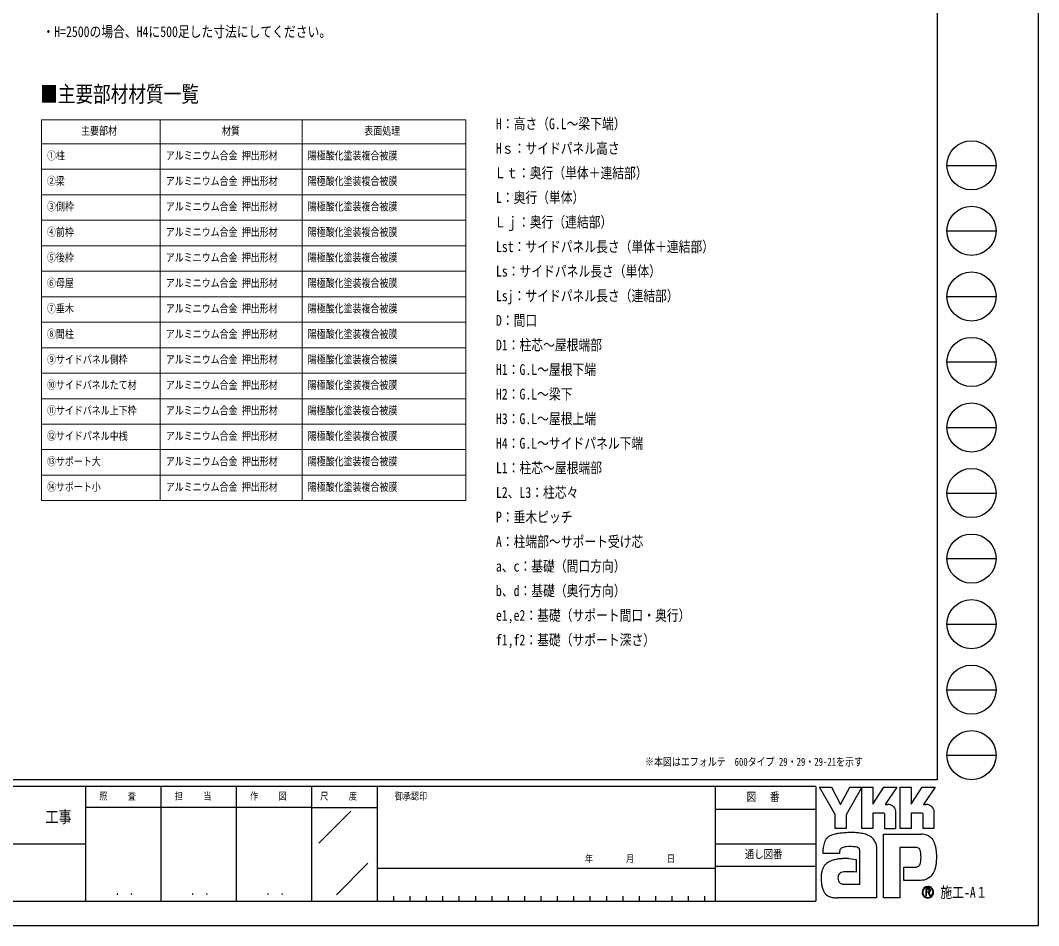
# Model space of a CAD drawing. Units: millimetres, scale not verified. Extents: x -12615 to 12615, y -8910 to 8910.
# Drawn here: x 3287 to 12615, y -8910 to -623 of the extents above; entities that cross this region are included whole.
import ezdxf
from ezdxf.enums import TextEntityAlignment as Align

# ---------------------------------------------------------------- set-up
doc = ezdxf.new("R2010")
doc.units = ezdxf.units.MM
doc.header["$LTSCALE"] = 40
doc.layers.add('0-1_TABLE1', color=7, linetype='Continuous', lineweight=18)
doc.layers.add('0-2_USER1', color=3, linetype='Continuous')
doc.layers.add('0-7_YKK_ZWAK', color=7, linetype='Continuous')
doc.styles.add('ＭＳ ゴシック', font='')
doc.styles.get('ＭＳ ゴシック').set_extended_font_data('MS Gothic')

msp = doc.modelspace()

# ---------------------------------------------------------------- linework, layer by layer
at = {"layer": '0-1_TABLE1'}
for p, q in [((3480.98, -1532.6), (7369.23, -1532.6)), ((3480.98, -1532.6), (3480.98, -5019.26)), ((4569.41, -1532.6), (4569.41, -5019.26)), ((5869.23, -1532.6), (5869.23, -5019.26)), ((7369.23, -1532.6), (7369.23, -5019.26)), ((3480.98, -1752.6), (7369.23, -1752.6)), ((3480.98, -1985.93), (7369.23, -1985.93)), ((3480.98, -2219.26), (7369.23, -2219.26)), ((3480.98, -2452.6), (7369.23, -2452.6)), ((3480.98, -2685.93), (7369.23, -2685.93)), ((3480.98, -2919.26), (7369.23, -2919.26)), ((3480.98, -3152.6), (7369.23, -3152.6)), ((3480.98, -3385.93), (7369.23, -3385.93)), ((3480.98, -3619.26), (7369.23, -3619.26)), ((3480.98, -3852.6), (7369.23, -3852.6)), ((3480.98, -4085.93), (7369.23, -4085.93)), ((3480.98, -4319.26), (7369.23, -4319.26)), ((3480.98, -4552.6), (7369.23, -4552.6)), ((3480.98, -4785.93), (7369.23, -4785.93)), ((3480.98, -5019.26), (7369.23, -5019.26))]:
    msp.add_line(p, q, dxfattribs=at)
at = {"layer": '0-7_YKK_ZWAK'}
for p, q in [((11685.06, 8325), (11685.06, -7575)), ((11775.06, -1950), (12225.06, -1950)), ((11775.06, -2550), (12225.06, -2550)), ((11775.06, -3150), (12225.06, -3150)), ((11775.06, -3750), (12225.06, -3750)), ((11775.06, -4350), (12225.06, -4350)), ((11775.06, -4950), (12225.06, -4950)), ((11775.06, -5550), (12225.06, -5550)), ((11775.06, -6150), (12225.06, -6150)), ((11775.06, -6750), (12225.06, -6750)), ((11775.06, -7350), (12225.06, -7350)), ((11685.06, -7575), (-11714.94, -7575)), ((3885.06, -7635), (-14.94, -7635)), ((4575.06, -7635), (4575.06, -8685)), ((5265.06, -7635), (5265.06, -8685)), ((5955.06, -7635), (5955.06, -8685)), ((6555.06, -7635), (5955.06, -7635)), ((9652.56, -7635), (6555.06, -7635)), ((6555.06, -7635), (6555.06, -8685)), ((9652.56, -7635), (9652.56, -8685)), ((10575.06, -7635), (9652.56, -7635)), ((10575.06, -7635), (10575.06, -8685)), ((5955.06, -7830), (3885.06, -7830)), ((5955.06, -7830), (6555.06, -7830)), ((6021.31, -8154.87), (6315.11, -7861.08)), ((9652.56, -7845), (10575.06, -7845)), ((-14.94, -8160), (3885.06, -8160)), ((9652.56, -8160), (10575.06, -8160)), ((6182.02, -8627.97), (6470.68, -8339.3)), ((6555.06, -8385), (9652.56, -8385)), ((10575.06, -8370), (9652.56, -8370)), ((6705.06, -8640), (6705.06, -8685)), ((6855.06, -8640), (6855.06, -8685)), ((7005.06, -8640), (7005.06, -8685)), ((7155.06, -8640), (7155.06, -8685)), ((7305.06, -8640), (7305.06, -8685)), ((7455.06, -8640), (7455.06, -8685)), ((7605.06, -8640), (7605.06, -8685)), ((7755.06, -8640), (7755.06, -8685)), ((7905.06, -8640), (7905.06, -8685)), ((8055.06, -8640), (8055.06, -8685)), ((8205.06, -8640), (8205.06, -8685)), ((8355.06, -8640), (8355.06, -8685)), ((8505.06, -8640), (8505.06, -8685)), ((8655.06, -8640), (8655.06, -8685)), ((8805.06, -8640), (8805.06, -8685)), ((8955.06, -8640), (8955.06, -8685)), ((9105.06, -8640), (9105.06, -8685)), ((9255.06, -8640), (9255.06, -8685)), ((9405.06, -8640), (9405.06, -8685)), ((9555.06, -8640), (9555.06, -8685)), ((11600.02, -8651.94), (11600.02, -8651.94)), ((-14.94, -8685), (3885.06, -8685)), ((3885.06, -8685), (5955.06, -8685)), ((5955.06, -8685), (6555.06, -8685)), ((6555.06, -8685), (9652.56, -8685)), ((9652.56, -8685), (10575.06, -8685))]:
    msp.add_line(p, q, dxfattribs=at)
for points in [[(-12615, -8910), (12615, -8910), (12615, 8910), (-12615, 8910)], [(10608.06, -7644), (10718.49, -7644), (10801.41, -7800.3), (10884.12, -7644), (10994.63, -7644), (10853.01, -7895.97), (10853.01, -8022.4), (10752.29, -8022.4), (10752.29, -7892.57)]]:
    msp.add_lwpolyline(points, close=True, dxfattribs=at)
for points in [[(5955.06, -7635), (3885.06, -7635), (3885.06, -8685)], [(11191.64, -7879.83), (11096.31, -7879.83), (11096.31, -8022.29), (10994.74, -8022.29), (10994.74, -7644), (11096.31, -7644), (11096.31, -7798.75), (11196.21, -7644), (11315.52, -7644), (11208.48, -7800.64), (11212.27, -7800.64), (11216.46, -7800.64), (11220.76, -7800.64), (11224.9, -7800.64), (11228.6, -7800.64), (11231.58, -7800.64), (11233.57, -7800.64), (11234.3, -7800.64)], [(11542.53, -7879.83), (11447.31, -7879.83), (11447.31, -8022.4), (11345.69, -8022.4), (11345.69, -7644), (11447.31, -7644), (11447.31, -7798.75), (11547.1, -7644), (11666.41, -7644), (11559.37, -7800.64), (11563.2, -7800.64), (11567.41, -7800.64), (11571.71, -7800.64), (11575.84, -7800.64), (11579.52, -7800.64), (11582.49, -7800.64), (11584.47, -7800.64), (11585.19, -7800.64)], [(11263.52, -7806.64), (11275.65, -7813.57), (11285.92, -7822.6), (11294.18, -7833.36), (11300.27, -7845.45), (11304.03, -7858.49), (11305.32, -7872.11), (11305.32, -8022.65), (11206.23, -8022.65), (11206.23, -7894.23)], [(11614.45, -7806.64), (11626.61, -7813.57), (11636.92, -7822.6), (11645.22, -7833.36), (11651.35, -7845.45), (11655.14, -7858.49), (11656.44, -7872.11), (11656.44, -8022.4), (11557.12, -8022.4), (11557.12, -7894.23)], [(11486.61, -8194.52), (11343.58, -8194.52), (11343.58, -8655), (11193.69, -8655), (11193.69, -8072.37), (11542.06, -8072.37)], [(11636.14, -8113.54), (11645.92, -8125.87), (11653.24, -8137.83), (11658.35, -8148.65)], [(10814.39, -8196.93), (10807.42, -8200.86), (10801.98, -8205.65), (10797.86, -8211.25), (10794.88, -8217.59), (10792.82, -8224.59), (10791.48, -8232.21), (10790.67, -8240.37), (10790.19, -8249), (10640.23, -8249.37), (10640.67, -8228.86), (10641.5, -8205.82)], [(11123.13, -8157.5), (11127.38, -8174.71), (11129.79, -8193.13), (11130.55, -8212.76), (11130.55, -8655), (10768.66, -8655)], [(10871.84, -8296.58), (10900.22, -8298.46), (10922.53, -8300.96), (10937.13, -8303.3), (10942.36, -8304.7), (10942.36, -8419.42), (10925.77, -8417.67), (10907.57, -8416.68), (10888.94, -8416.3), (10871.06, -8416.36), (10855.1, -8416.69), (10842.25, -8417.13), (10833.68, -8417.51), (10830.56, -8417.68), (10817.59, -8420.05), (10806.4, -8423.76), (10797.01, -8428.84), (10789.4, -8435.31), (10783.58, -8443.19), (10779.55, -8452.51), (10777.31, -8463.3), (10776.86, -8475.57), (10778.29, -8489.07), (10781.15, -8500.22), (10785.28, -8509.25), (10790.48, -8516.37), (10796.58, -8521.78), (10803.4, -8525.72), (10810.76, -8528.37), (10818.48, -8529.97), (10977.79, -8529.97), (10977.79, -8235.22), (10977.83, -8229.38), (10977.53, -8223.66), (10976.78, -8218.16), (10975.5, -8212.94), (10973.59, -8208.07), (10970.96, -8203.64), (10967.51, -8199.72), (10963.16, -8196.37)], [(10963.16, -8196.37), (10953.82, -8192.71), (10938.88, -8189.6), (10919.82, -8187.31), (10898.12, -8186.08), (10875.25, -8186.18), (10852.69, -8187.85)], [(11537.48, -8282.99), (11537.29, -8263.9), (11536.38, -8246.69), (11534.23, -8231.59), (11530.31, -8218.78)], [(11623.69, -8462.91), (11609.85, -8473.67), (11595.43, -8482.13), (11580.55, -8488.44), (11565.3, -8492.76), (11549.8, -8495.23), (11534.16, -8496.03), (11380.08, -8496.03), (11380.08, -8374.99), (11466.96, -8374.99), (11482.98, -8374.77), (11497.07, -8373.4), (11509.16, -8369.86)], [(11623.82, -8587.79), (11623.75, -8586.03), (11623.53, -8584.34), (11623.16, -8582.71), (11622.66, -8581.16), (11622.01, -8579.69), (11621.22, -8578.31), (11620.3, -8577.02), (11619.24, -8575.84), (11617.85, -8574.61), (11616.31, -8573.54), (11614.62, -8572.63), (11612.79, -8571.88), (11610.84, -8571.29), (11608.75, -8570.87), (11606.55, -8570.61), (11604.23, -8570.53), (11581.5, -8570.53), (11581.5, -8637.42), (11588.37, -8637.42), (11588.37, -8577.35), (11604.23, -8577.35), (11605.87, -8577.41), (11607.41, -8577.57), (11608.85, -8577.83), (11610.19, -8578.2), (11611.42, -8578.67), (11612.53, -8579.24), (11613.52, -8579.9), (11614.4, -8580.67)], [(11617.08, -8587.79), (11616.66, -8591.01), (11615.51, -8593.54), (11613.78, -8595.47), (11611.64, -8596.87), (11609.23, -8597.83), (11606.71, -8598.42), (11604.25, -8598.72), (11601.99, -8598.8), (11596.03, -8598.8), (11599.04, -8603.91), (11618.68, -8637.65), (11626.54, -8637.65), (11607.6, -8605.17), (11609.37, -8604.82), (11611.07, -8604.37), (11612.67, -8603.83), (11614.19, -8603.2), (11615.6, -8602.47), (11616.92, -8601.65), (11618.14, -8600.73), (11619.24, -8599.73)]]:
    msp.add_lwpolyline(points, dxfattribs=at)
for centre in [(12000.06, -1950), (12000.06, -2550), (12000.06, -3150), (12000.06, -3750), (12000.06, -4350), (12000.06, -4950), (12000.06, -5550), (12000.06, -6150), (12000.06, -6750), (12000.06, -7350)]:
    msp.add_circle(centre, 225, dxfattribs=at)
for centre, radius, start, end in [((11234.45, -7875.57), 74.93, 78.26798, 90.11215), ((11235.52, -7870.11), 69.37, 66.19963, 78.22058), ((11585.34, -7875.7), 75.07, 78.27851, 90.10826), ((11586.37, -7870.44), 69.7, 66.2483, 78.23226), ((11192.17, -7893.88), 14.06, 358.57817, 92.1683), ((11543.13, -7893.81), 14, 358.29941, 92.43455), ((10754.81, -8183.52), 108.22, 138.03852, 152.12015), ((10754.79, -8184.02), 108.55, 122.60463, 137.83438), ((10769.15, -8207.24), 135.84, 108.37421, 122.42809), ((10791.88, -8288.08), 219.75, 100.93159, 107.35499), ((10866.16, -8648.45), 587.69, 97.86054, 101.37938), ((10901.03, -8890.74), 832.48, 94.90201, 97.9576), ((10903.41, -8910.14), 852, 91.6169, 94.94971), ((10900.11, -8772.18), 714.01, 87.51794, 91.66439), ((10909.38, -8573.33), 514.94, 81.92631, 87.59083), ((10936.76, -8385.69), 325.32, 73.67137, 82.05943), ((10977.38, -8249.75), 183.45, 60.60528, 73.9085), ((10994.01, -8216.59), 146.41, 52.17347, 59.90542), ((11008.88, -8197.34), 122.08, 43.55042, 52.14561), ((11017.07, -8189.43), 110.69, 34.48659, 43.50182), ((11536.36, -8232.64), 160.37, 78.73198, 87.96551), ((11541.07, -8208.59), 135.87, 69.03034, 78.69541), ((11545.45, -8196.9), 123.38, 59.39484, 68.9885), ((11547.48, -8193.34), 119.28, 50.3012, 59.3616), ((11546.74, -8194.18), 120.4, 42.05209, 50.28551), ((10913.41, -8221.38), 272.36, 171.55622, 176.72493), ((10821.12, -8207.6), 179.04, 163.48385, 171.57982), ((10774.82, -8193.86), 130.74, 152.2125, 163.4865), ((10853.97, -8290.89), 101.95, 102.4979, 112.84632), ((10873.7, -8375.98), 189.3, 96.37207, 102.75341), ((11017.13, -8189.26), 110.55, 25.58915, 34.43128), ((11007.29, -8193.87), 121.41, 17.43089, 25.54591), ((11487.42, -8268.03), 73.52, 77.94572, 90.63794), ((11493.81, -8238.05), 42.86, 60.20991, 77.92418), ((11497.96, -8230.26), 34.04, 39.8078, 59.75378), ((11487.28, -8228.44), 188.76, 14.76267, 25.00486), ((11371.51, -8259.99), 308.76, 7.9139, 14.95041), ((10837.93, -8709.82), 413.39, 94.78469, 99.91711), ((10846.14, -8804.31), 508.24, 90.80099, 94.81812), ((10847.39, -8874.68), 578.61, 87.57779, 90.82714), ((11492.14, -8234.71), 41.37, 22.65544, 39.38165), ((11196.61, -8284.73), 340.88, 355.2339, 0.29193), ((11255.87, -8276.8), 425.61, 2.54376, 8.01251), ((11208.51, -8281.51), 473.02, 352.8937, 357.82206), ((11189.59, -8280.29), 491.98, 357.76419, 2.60674), ((10777.37, -8448.87), 152.71, 153.89178, 164.94341), ((10754.78, -8438.01), 127.65, 142.04688, 153.80771), ((10750.42, -8434.88), 122.29, 130.60221, 141.94427), ((10757.63, -8443.54), 133.55, 120.60724, 130.53081), ((10771.85, -8467.72), 161.6, 112.58838, 120.58162), ((10790.98, -8513.7), 211.4, 106.61303, 112.59024), ((10821.07, -8614.84), 316.93, 99.87193, 106.59825), ((11495.16, -8338.28), 34.54, 293.91672, 314.09376), ((11490.45, -8334.13), 40.8, 314.78099, 333.92928), ((11460.15, -8319.42), 74.48, 334.00676, 347.34989), ((11377.49, -8300.27), 159.33, 347.14308, 355.40008), ((11440.22, -8325.35), 236.92, 339.22498, 347.31457), ((11307.45, -8294.38), 373.25, 347.15166, 352.97565), ((10914.4, -8470.46), 291.87, 174.55588, 182.47272), ((11077.49, -8467.89), 454.94, 181.90948, 187.89042), ((10826.95, -8462.09), 204.02, 164.97537, 174.56739), ((11523.69, -8350.16), 150.71, 311.57033, 318.66243), ((11506.24, -8334.86), 173.92, 318.67367, 325.29112), ((11551.08, -8368.28), 118.04, 326.23251, 339.61931), ((10886.08, -8494.82), 261.65, 187.80471, 196.36971), ((10785.01, -8524.67), 156.26, 196.3102, 208.20993), ((11600.11, -8604.57), 52.92, 90.09157, 179.92363), ((11599.77, -8604.4), 47.06, 134.8007, 180.12175), ((11599.91, -8604.13), 46.97, 89.86602, 135.149), ((11600.1, -8604.47), 52.82, 44.93442, 90.08536), ((11600.12, -8604.49), 47.33, 45.03108, 90.11509), ((11607.02, -8587.51), 10.06, 358.3894, 42.86139), ((11600.15, -8604.5), 47.31, 0.00643, 45.07115), ((11600.52, -8604.31), 52.41, 359.78949, 45.13288), ((10741.01, -8548.09), 106.41, 208.29777, 223.35561), ((10731.08, -8556.83), 93.2, 223.64205, 239.63663), ((10739.32, -8541.84), 110.3, 239.8785, 253.65355), ((10754.4, -8490.03), 164.26, 253.69102, 263.74909), ((10767.18, -8376.29), 278.71, 263.68487, 270.30455), ((11599.78, -8604.63), 52.6, 179.86065, 225.14399), ((11599.58, -8604.7), 46.87, 179.75513, 225.29722), ((11600.03, -8604.63), 52.77, 224.94536, 269.98445), ((11599.93, -8605.12), 46.82, 224.62822, 270.10973), ((11600.03, -8604.37), 53.04, 269.98802, 314.93777), ((11599.95, -8604.42), 47.52, 270.09072, 359.90926), ((11607.22, -8588.27), 16.6, 316.37674, 1.6565), ((11600.39, -8604.71), 52.54, 314.92572, 0.23508)]:
    msp.add_arc(centre, radius, start, end, dxfattribs=at)

# ---------------------------------------------------------------- texts
at = {"layer": '0-1_TABLE1', "style": 'ＭＳ ゴシック', "width": 0.8}
for s, p in [('主要部材', (3843.86, -1692.6)), ('材質', (5133.99, -1692.6)), ('表面処理', (6437.9, -1692.6)), ('①柱', (3530.98, -1919.26)), ('アルミニウム合金 押出形材', (4619.41, -1919.26)), ('陽極酸化塗装複合被膜', (5919.23, -1919.26)), ('②梁', (3530.98, -2152.6)), ('アルミニウム合金 押出形材', (4619.41, -2152.6)), ('陽極酸化塗装複合被膜', (5919.23, -2152.6)), ('③側枠', (3530.98, -2385.93)), ('アルミニウム合金 押出形材', (4619.41, -2385.93)), ('陽極酸化塗装複合被膜', (5919.23, -2385.93)), ('④前枠', (3530.98, -2619.26)), ('アルミニウム合金 押出形材', (4619.41, -2619.26)), ('陽極酸化塗装複合被膜', (5919.23, -2619.26)), ('⑤後枠', (3530.98, -2852.6)), ('アルミニウム合金 押出形材', (4619.41, -2852.6)), ('陽極酸化塗装複合被膜', (5919.23, -2852.6)), ('⑥母屋', (3530.98, -3085.93)), ('アルミニウム合金 押出形材', (4619.41, -3085.93)), ('陽極酸化塗装複合被膜', (5919.23, -3085.93)), ('⑦垂木', (3530.98, -3319.26)), ('アルミニウム合金 押出形材', (4619.41, -3319.26)), ('陽極酸化塗装複合被膜', (5919.23, -3319.26)), ('⑧間柱', (3530.98, -3552.6)), ('アルミニウム合金 押出形材', (4619.41, -3552.6)), ('陽極酸化塗装複合被膜', (5919.23, -3552.6)), ('⑨サイドパネル側枠', (3530.98, -3785.93)), ('アルミニウム合金 押出形材', (4619.41, -3785.93)), ('陽極酸化塗装複合被膜', (5919.23, -3785.93)), ('⑩サイドパネルたて材', (3530.98, -4019.26)), ('アルミニウム合金 押出形材', (4619.41, -4019.26)), ('陽極酸化塗装複合被膜', (5919.23, -4019.26)), ('⑪サイドパネル上下枠', (3530.98, -4252.6)), ('アルミニウム合金 押出形材', (4619.41, -4252.6)), ('陽極酸化塗装複合被膜', (5919.23, -4252.6)), ('⑫サイドパネル中桟', (3530.98, -4485.93)), ('アルミニウム合金 押出形材', (4619.41, -4485.93)), ('陽極酸化塗装複合被膜', (5919.23, -4485.93)), ('⑬サポート大', (3530.98, -4719.26)), ('アルミニウム合金 押出形材', (4619.41, -4719.26)), ('陽極酸化塗装複合被膜', (5919.23, -4719.26)), ('⑭サポート小', (3530.98, -4952.6)), ('アルミニウム合金 押出形材', (4619.41, -4952.6)), ('陽極酸化塗装複合被膜', (5919.23, -4952.6))]:
    msp.add_text(s, height=73.31, dxfattribs=at).set_placement(p, align=Align.BOTTOM_LEFT)
at = {"layer": '0-2_USER1', "style": 'ＭＳ ゴシック', "width": 0.8}
for s, height, p in [('・H=2500の場合、H4に500足した寸法にしてください。', 98.97, (3489.74, -805.4)), ('■主要部材材質一覧', 148.1, (3468.66, -1415.81)), ('H：高さ（G.L～梁下端）', 98.97, (7643.68, -1648.47)), ('Hｓ：サイドパネル高さ', 98.97, (7643.68, -1873.47)), ('Ｌｔ：奥行（単体＋連結部）', 98.97, (7629.28, -2098.47)), ('L：奥行（単体）', 98.97, (7643.68, -2323.47)), ('Ｌｊ：奥行（連結部）', 98.97, (7629.28, -2548.47)), ('Lst：サイドパネル長さ（単体＋連結部）', 98.97, (7643.68, -2773.47)), ('Ls：サイドパネル長さ（単体）', 98.97, (7643.68, -2998.47)), ('Lsj：サイドパネル長さ（連結部）', 98.97, (7643.68, -3223.47)), ('D：間口', 98.97, (7643.68, -3448.47)), ('D1：柱芯～屋根端部', 98.97, (7643.68, -3673.47)), ('H1：G.L～屋根下端', 98.97, (7643.68, -3898.47)), ('H2：G.L～梁下', 98.97, (7643.68, -4123.47)), ('H3：G.L～屋根上端', 98.97, (7643.68, -4348.47)), ('H4：G.L～サイドパネル下端', 98.97, (7643.68, -4573.47)), ('L1：柱芯～屋根端部', 98.97, (7643.68, -4798.47)), ('L2、L3：柱芯々', 98.97, (7643.68, -5023.47)), ('P：垂木ピッチ', 98.97, (7643.68, -5248.47)), ('A：柱端部～サポート受け芯', 98.97, (7643.68, -5473.47)), ('a、c：基礎（間口方向）', 98.97, (7643.68, -5698.47)), ('b、d：基礎（奥行方向）', 98.97, (7643.68, -5923.47)), ('e1,e2：基礎（サポート間口・奥行）', 98.97, (7643.68, -6148.47)), ('f1,f2：基礎（サポート深さ）', 98.97, (7643.68, -6373.47)), ('※本図はエフォルテ\u3000600タイプ 29・29・29-21を示す', 73.31, (9009.2, -7468.9))]:
    msp.add_text(s, height=height, dxfattribs=at).set_placement(p, align=Align.BOTTOM_LEFT)
at = {"layer": '0-7_YKK_ZWAK', "style": 'ＭＳ ゴシック', "width": 0.8}
for s, height, p in [('照     査', 65.98, (4009.26, -7777.5)), ('担     当', 65.98, (4701.66, -7777.5)), ('作     図', 65.98, (5391.66, -7777.5)), ('尺     度', 65.98, (6034.26, -7777.5)), ('御承認印', 65.98, (6717.41, -7777.5)), ('図\u3000 番', 76.98, (9940.21, -7792.5)), ('工事', 110, (3517, -8002.4)), ('通し図番', 76.98, (9923.41, -8317.5)), ('年        月        日', 65.98, (8459.72, -8349.64)), ('施工-A１', 98.97, (11715.06, -8685)), ('． ．', 77.75, (4155, -8653.06)), ('． ．', 77.75, (4845, -8653.06)), ('． ．', 77.75, (5535, -8653.06))]:
    msp.add_text(s, height=height, dxfattribs=at).set_placement(p, align=Align.BOTTOM_LEFT)

doc.saveas('drawing.dxf')
